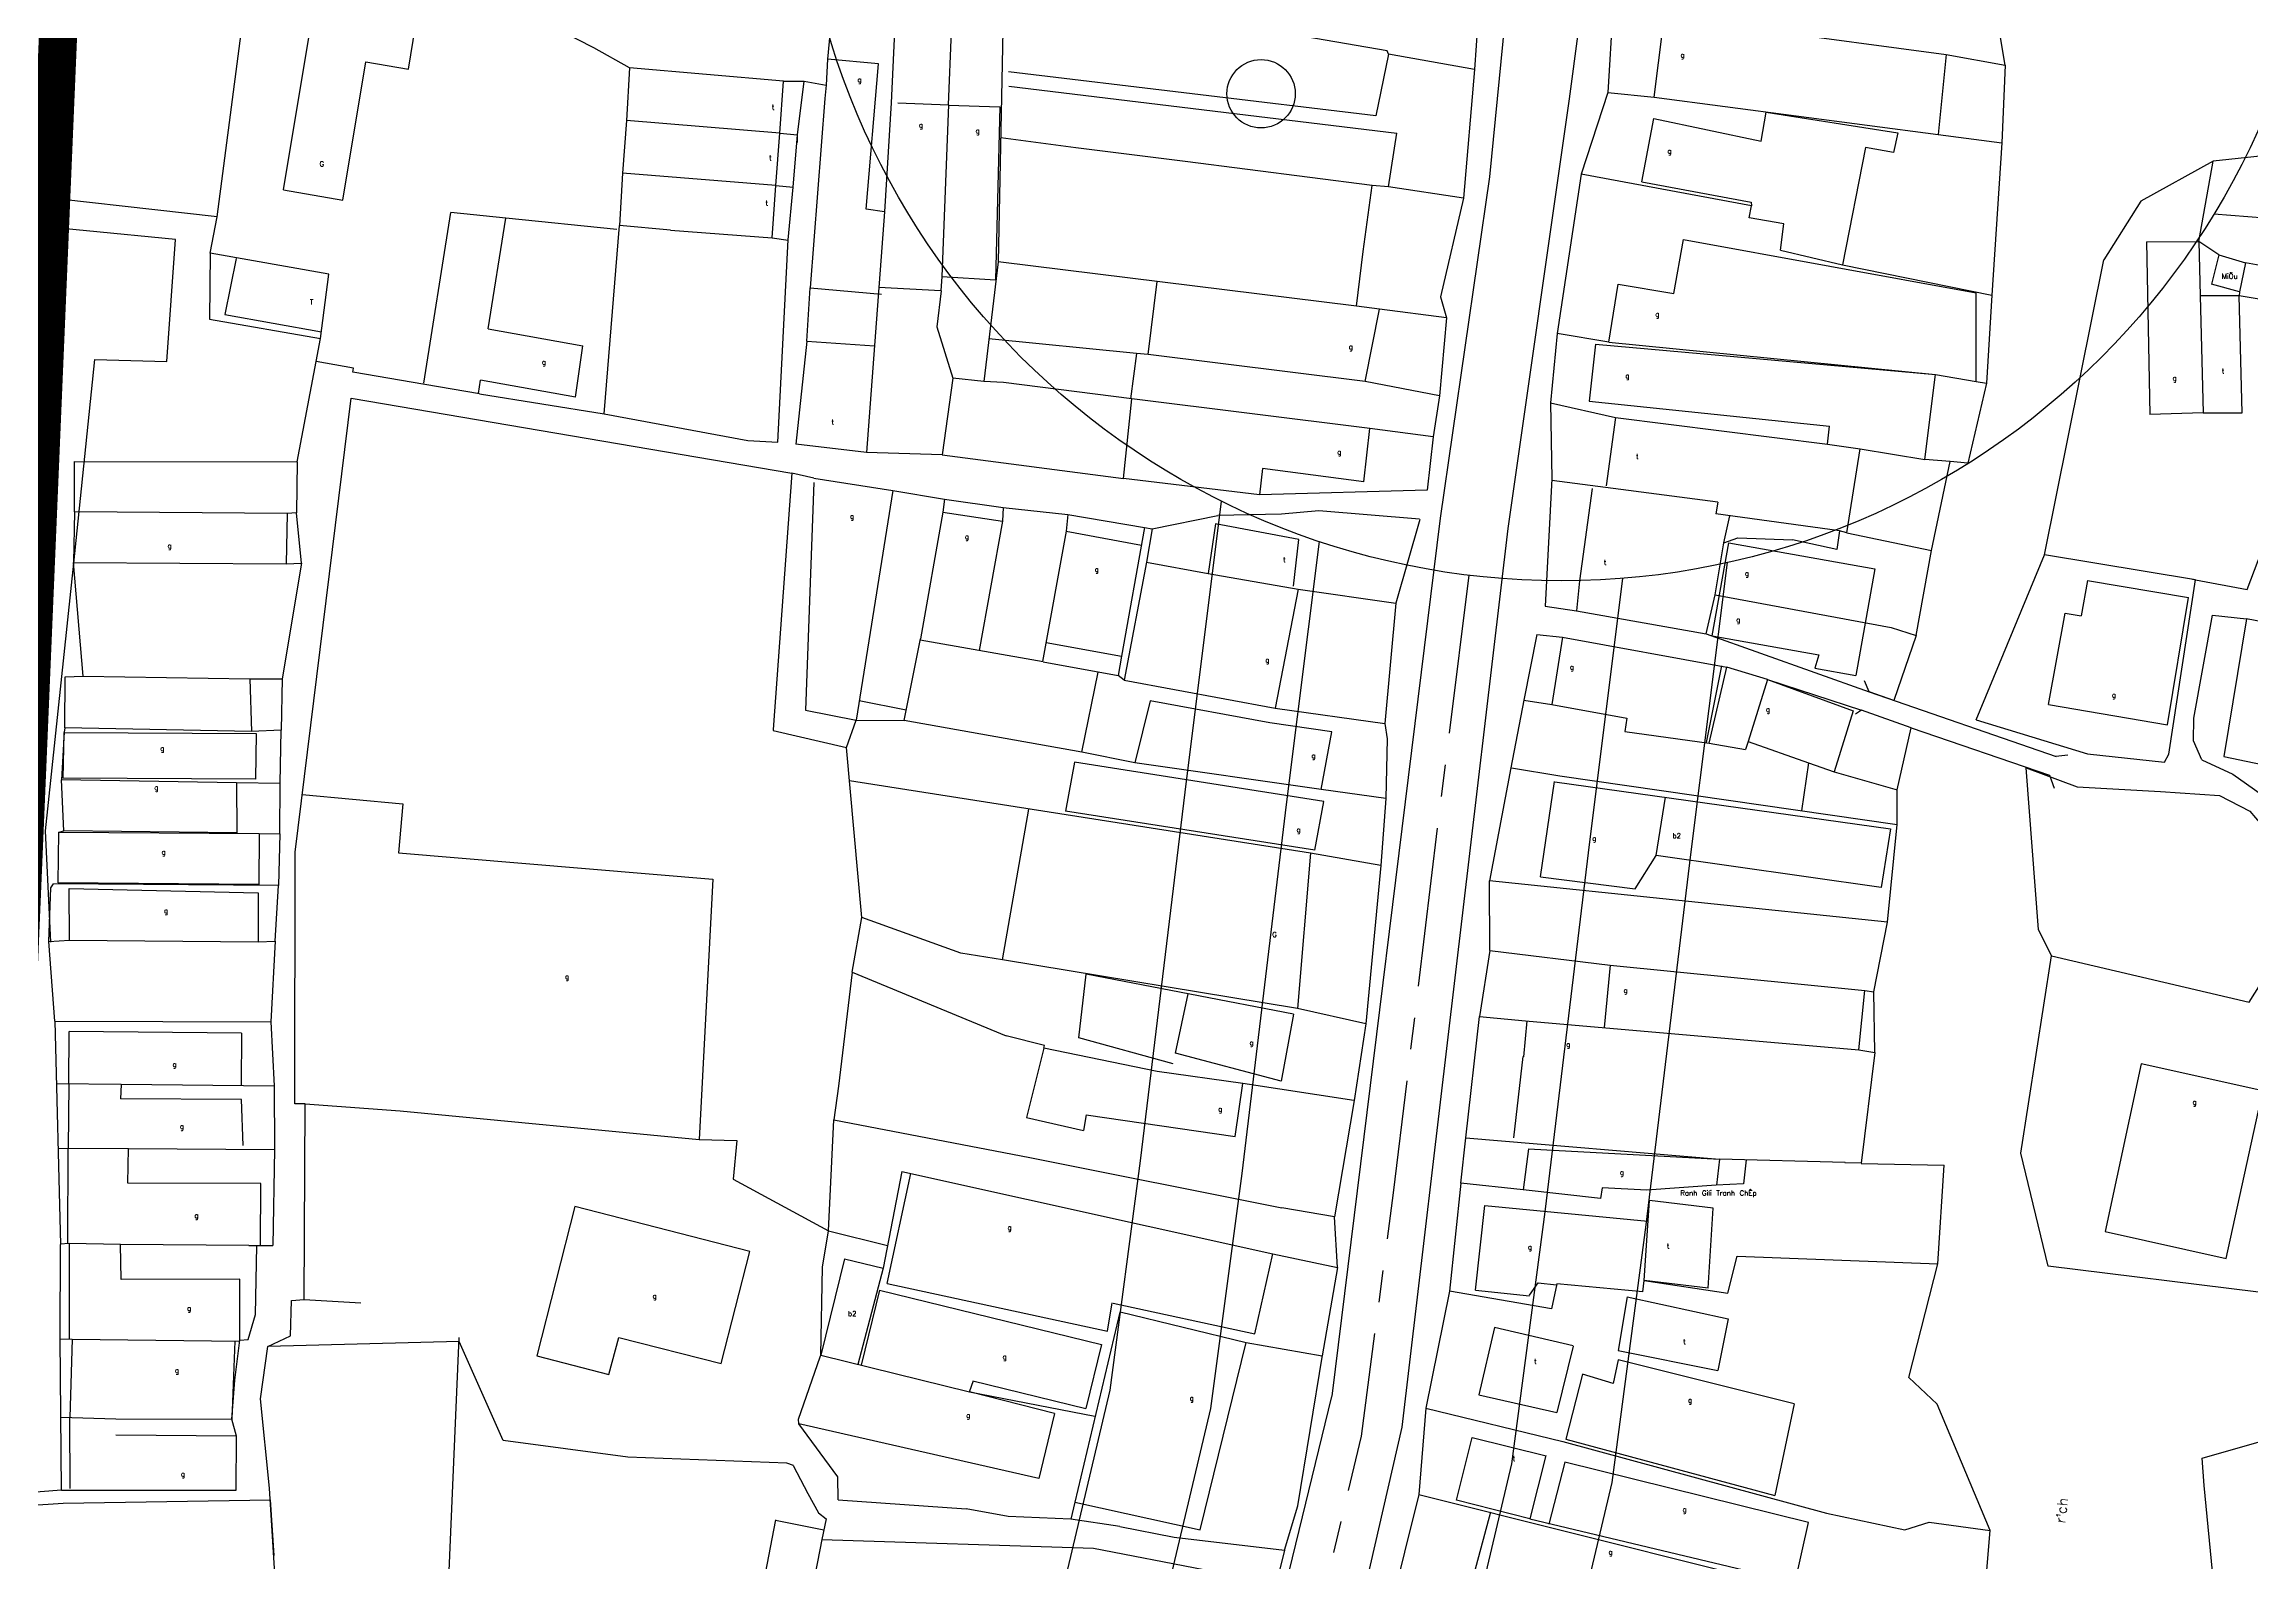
# Model space of a CAD drawing. Extents: x 597626 to 599942, y 1182063 to 1183198.
# Drawn here: x 598694.6 to 598868, y 1182513.5 to 1182632.8 of the extents above; entities that cross this region are included whole.
import ezdxf
from ezdxf.enums import TextEntityAlignment as Align

# ---------------------------------------------------------------- set-up
doc = ezdxf.new("R2010")
doc.units = 0
doc.header["$MEASUREMENT"] = 0
doc.linetypes.add('CENTER', pattern=[2, 1.25, -0.25, 0.25, -0.25])
doc.linetypes.add('DASHED', pattern=[19.05, 12.7, -6.35])
for name, color, linetype in [('HIENTRANG', 8, 'CONTINUOUS'), ('NET-LENGOAI', 5, 'CONTINUOUS'), ('NET-LETRONG', 6, 'CONTINUOUS'), ('NET-TIM', 2, 'CENTER'), ('RANH-QH', 1, 'CONTINUOUS'), ('S-CAOTANG', 3, 'CONTINUOUS')]:
    doc.layers.add(name, color=color, linetype=linetype)
doc.styles.add('TXT', font='txt.shx')

msp = doc.modelspace()

# ---------------------------------------------------------------- hatches: boundary and pattern name
at = {"layer": 'S-CAOTANG', "ltscale": 0.2}
h = msp.add_hatch(dxfattribs=at)
h.set_pattern_fill('ANSI31,_I', color=30, scale=30, angle=45, style=2)
h.set_pattern_definition([(90, (0, 0), (-3.75, 7e-16), [])])
h.paths.add_polyline_path([(598584.371, 1182720.25), (598577.815, 1182717.723), (598537.767, 1182625.853), (598540.459, 1182619.536), (598546.941, 1182617.139, -0.232674), (598577.333, 1182585.122), (598594.642, 1182529.588), (598692.616, 1182560.126), (598694.851, 1182613.177), (598697.176, 1182668.382), (598653.675, 1182688.982)])

# ---------------------------------------------------------------- linework, layer by layer
at = {"layer": 'HIENTRANG', "linetype": 'CONTINUOUS'}
for p, q in [((598708.2, 1182619.22), (598711.31, 1182642.97)), ((598713.4, 1182621.33), (598716.5, 1182639.99)), ((598723.22, 1182630.81), (598724.51, 1182638.62)), ((598807.42, 1182637.75), (598806.92, 1182630.77)), ((598737.77, 1182632.47), (598728.13, 1182637.41)), ((598769.95, 1182636.51), (598769.54, 1182615.67)), ((598848.6, 1182631.12), (598847.74, 1182636.28)), ((598756.48, 1182635.49), (598756.13, 1182631.58)), ((598817.79, 1182635.47), (598817.4, 1182628.98)), ((598740.59, 1182630.9), (598737.77, 1182632.47)), ((598761.38, 1182633.75), (598761.12, 1182628.17)), ((598765.62, 1182628), (598765.86, 1182633.76)), ((598800.08, 1182632.24), (598792, 1182633.64)), ((598821.05, 1182628.6), (598821.71, 1182634)), ((598829.5, 1182633.9), (598843.98, 1182631.95)), ((598718.08, 1182620.52), (598719.87, 1182631.38)), ((598719.87, 1182631.38), (598723.22, 1182630.81)), ((598740.59, 1182630.9), (598740.35, 1182626.76)), ((598752.66, 1182629.86), (598740.59, 1182630.9)), ((598756.13, 1182631.58), (598756.02, 1182629.55)), ((598760.14, 1182631.21), (598756.13, 1182631.58)), ((598759.15, 1182619.8), (598760.14, 1182631.21)), ((598799.19, 1182627.15), (598770.35, 1182630.58)), ((598800.19, 1182631.98), (598799.19, 1182627.15)), ((598800.19, 1182631.98), (598800.08, 1182632.24)), ((598806.92, 1182630.77), (598800.19, 1182631.98)), ((598806.92, 1182630.77), (598806.06, 1182620.68)), ((598843.98, 1182631.95), (598843.33, 1182625.68)), ((598843.98, 1182631.95), (598848.6, 1182631.12)), ((598848.6, 1182631.12), (598848.33, 1182625.03)), ((598752.38, 1182625.78), (598752.66, 1182629.86)), ((598752.66, 1182629.86), (598754.29, 1182629.86)), ((598753.76, 1182625.64), (598754.29, 1182629.86)), ((598754.29, 1182629.86), (598756.02, 1182629.55)), ((598756.02, 1182629.55), (598755.92, 1182628.5)), ((598770.36, 1182629.47), (598800.82, 1182625.79)), ((598817.4, 1182628.98), (598815.31, 1182622.57)), ((598817.4, 1182628.98), (598821.05, 1182628.6)), ((598755.92, 1182628.5), (598754.76, 1182613.64)), ((598761.12, 1182628.17), (598760.59, 1182619.6)), ((598761.66, 1182628.16), (598765.62, 1182628)), ((598765.62, 1182628), (598765.1, 1182614.53)), ((598765.62, 1182627.97), (598769.67, 1182627.84)), ((598769.67, 1182627.84), (598769.33, 1182614.26)), ((598814.36, 1182628.46), (598809.55, 1182594.75)), ((598821.05, 1182628.6), (598843.33, 1182625.68)), ((598829.43, 1182625.15), (598829.82, 1182627.42)), ((598829.82, 1182627.42), (598840.16, 1182625.81)), ((598740.35, 1182626.76), (598740.03, 1182622.64)), ((598752.38, 1182625.78), (598740.35, 1182626.76)), ((598752.07, 1182621.68), (598752.38, 1182625.78)), ((598752.38, 1182625.78), (598753.76, 1182625.64)), ((598753.44, 1182621.55), (598753.76, 1182625.64)), ((598753.76, 1182625.05), (598753.76, 1182625.64)), ((598775.62, 1182624.62), (598769.73, 1182625.4)), ((598800.18, 1182621.57), (598800.82, 1182625.79)), ((598820.07, 1182621.96), (598821.01, 1182626.92)), ((598821.01, 1182626.92), (598829.43, 1182625.15)), ((598840.16, 1182625.81), (598839.82, 1182624.27)), ((598843.33, 1182625.68), (598848.33, 1182625.03)), ((598708.2, 1182619.22), (598668.1, 1182623.7)), ((598784.22, 1182623.55), (598775.62, 1182624.62)), ((598837.64, 1182624.66), (598835.83, 1182615.44)), ((598839.82, 1182624.27), (598837.64, 1182624.66)), ((598848.33, 1182625.03), (598847.54, 1182613.06)), ((598871.31, 1182624.25), (598864.92, 1182623.58)), ((598740.03, 1182622.64), (598739.78, 1182618.54)), ((598752.07, 1182621.68), (598740.03, 1182622.64)), ((598798.89, 1182621.67), (598784.22, 1182623.55)), ((598808.12, 1182622.34), (598804.24, 1182595.56)), ((598815.31, 1182622.57), (598813.41, 1182610.04)), ((598828.67, 1182620.06), (598815.31, 1182622.57)), ((598820.07, 1182621.96), (598828.65, 1182620.37)), ((598864.92, 1182623.58), (598859.24, 1182620.44)), ((598863.8, 1182617.28), (598864.92, 1182623.58)), ((598704.92, 1182617.43), (598666.82, 1182621.16)), ((598704.92, 1182617.43), (598666.82, 1182621.16)), ((598713.4, 1182621.33), (598718.08, 1182620.52)), ((598751.79, 1182617.55), (598752.07, 1182621.68)), ((598752.07, 1182621.68), (598753.44, 1182621.55)), ((598753.04, 1182617.4), (598753.44, 1182621.55)), ((598798.19, 1182616.5), (598798.89, 1182621.67)), ((598800.18, 1182621.57), (598798.89, 1182621.67)), ((598806.06, 1182620.68), (598800.18, 1182621.57)), ((598806.06, 1182620.68), (598804.26, 1182612.94)), ((598828.65, 1182620.37), (598828.67, 1182620.06)), ((598859.24, 1182620.44), (598856.36, 1182615.84)), ((598707.64, 1182616.35), (598708.2, 1182619.22)), ((598724.42, 1182606.16), (598726.55, 1182619.56)), ((598730.86, 1182619.11), (598726.55, 1182619.56)), ((598729.48, 1182610.41), (598730.86, 1182619.11)), ((598739.59, 1182618.21), (598730.86, 1182619.11)), ((598738.59, 1182603.75), (598739.78, 1182618.54)), ((598743.79, 1182618.17), (598739.78, 1182618.54)), ((598760.59, 1182619.6), (598759.15, 1182619.8)), ((598760.59, 1182619.6), (598759.19, 1182600.72)), ((598828.5, 1182619.14), (598828.67, 1182620.06)), ((598831.22, 1182618.67), (598828.5, 1182619.14)), ((598830.96, 1182616.59), (598831.22, 1182618.67)), ((598704.24, 1182607.84), (598704.92, 1182617.43)), ((598704.24, 1182607.84), (598704.92, 1182617.43)), ((598743.79, 1182618.17), (598751.79, 1182617.55)), ((598751.79, 1182617.55), (598753.04, 1182617.39)), ((598752.22, 1182601.52), (598753.04, 1182617.4)), ((598822.58, 1182613.19), (598823.34, 1182617.44)), ((598823.34, 1182617.44), (598846.32, 1182613.23)), ((598859.71, 1182617.24), (598863.8, 1182617.28)), ((598859.71, 1182617.24), (598859.97, 1182603.7)), ((598863.8, 1182617.28), (598863.91, 1182613)), ((598865.37, 1182616.23), (598863.8, 1182617.28)), ((598707.64, 1182616.35), (598707.61, 1182611.18)), ((598716.96, 1182614.71), (598707.64, 1182616.35)), ((598709.68, 1182615.94), (598708.81, 1182611.53)), ((598769.54, 1182615.67), (598768.4, 1182606.29)), ((598797.66, 1182612.2), (598769.54, 1182615.67)), ((598797.66, 1182612.2), (598798.19, 1182616.5)), ((598830.96, 1182616.6), (598830.96, 1182616.59)), ((598830.96, 1182616.59), (598835.83, 1182615.44)), ((598835.83, 1182615.44), (598847.54, 1182613.07)), ((598851.7, 1182592.68), (598856.36, 1182615.84)), ((598865.37, 1182616.23), (598864.79, 1182613.92)), ((598865.37, 1182616.23), (598867.48, 1182615.59)), ((598867.48, 1182615.59), (598867, 1182613.33)), ((598868.92, 1182615.34), (598867.48, 1182615.59)), ((598716.32, 1182609.66), (598716.96, 1182614.71)), ((598754.49, 1182609.46), (598754.76, 1182613.64)), ((598754.76, 1182613.64), (598760.36, 1182613.15)), ((598765.03, 1182613.41), (598760.15, 1182613.67)), ((598765.04, 1182613.41), (598764.72, 1182610.58)), ((598765.1, 1182614.53), (598765.03, 1182613.41)), ((598765.1, 1182614.53), (598769.33, 1182614.26)), ((598781.31, 1182608.39), (598782.02, 1182614.13)), ((598817.48, 1182609.38), (598818.2, 1182613.91)), ((598818.2, 1182613.91), (598822.58, 1182613.19)), ((598867, 1182613.33), (598864.79, 1182613.92)), ((598867, 1182613.33), (598866.98, 1182613)), ((598708.81, 1182611.53), (598716.39, 1182610.18)), ((598799.48, 1182611.95), (598797.66, 1182612.2)), ((598798.34, 1182606.28), (598799.48, 1182611.95)), ((598804.73, 1182611.28), (598799.48, 1182611.95)), ((598804.26, 1182612.94), (598804.73, 1182611.28)), ((598846.32, 1182606.28), (598846.32, 1182613.23)), ((598847.54, 1182613.06), (598847.13, 1182606.16)), ((598866.98, 1182613), (598863.91, 1182613)), ((598863.91, 1182613), (598864.14, 1182603.81)), ((598867.21, 1182603.81), (598866.98, 1182613)), ((598868.7, 1182612.73), (598866.98, 1182613)), ((598707.61, 1182611.18), (598716.32, 1182609.66)), ((598729.48, 1182610.41), (598736.92, 1182609.08)), ((598764.72, 1182610.58), (598765.98, 1182606.55)), ((598804.73, 1182611.28), (598804.17, 1182605.16)), ((598813.41, 1182610.04), (598812.9, 1182604.61)), ((598817.48, 1182609.38), (598813.41, 1182610.04)), ((598715.97, 1182607.86), (598716.32, 1182609.66)), ((598736.33, 1182605.05), (598736.92, 1182609.08)), ((598754.49, 1182609.46), (598753.64, 1182601.35)), ((598754.49, 1182609.46), (598759.81, 1182609.07)), ((598780.38, 1182608.48), (598768.8, 1182609.62)), ((598780.38, 1182608.48), (598779.92, 1182604.92)), ((598781.31, 1182608.39), (598780.38, 1182608.48)), ((598798.34, 1182606.28), (598781.31, 1182608.39)), ((598816.43, 1182609.21), (598815.93, 1182604.73)), ((598816.43, 1182609.21), (598843.14, 1182606.84)), ((598817.48, 1182609.38), (598843.14, 1182606.84)), ((598696.94, 1182592.01), (598698.6, 1182608.01)), ((598696.94, 1182592.01), (598698.6, 1182608.01)), ((598698.6, 1182608.01), (598704.24, 1182607.84)), ((598698.6, 1182608.01), (598704.24, 1182607.84)), ((598714.48, 1182599.98), (598715.97, 1182607.86)), ((598718.9, 1182607.33), (598715.97, 1182607.86)), ((598718.85, 1182607.01), (598718.9, 1182607.33)), ((598724.5, 1182606.05), (598718.85, 1182607.01)), ((598728.72, 1182605.33), (598728.89, 1182606.38)), ((598736.33, 1182605.05), (598728.89, 1182606.38)), ((598765.98, 1182606.55), (598765.14, 1182600.52)), ((598768.4, 1182606.29), (598765.98, 1182606.55)), ((598842.28, 1182600.17), (598843.14, 1182606.84)), ((598843.14, 1182606.84), (598846.32, 1182606.28)), ((598714.33, 1182569.34), (598718.71, 1182604.98)), ((598718.71, 1182604.98), (598753.33, 1182599.08)), ((598728.81, 1182605.31), (598724.5, 1182606.05)), ((598728.81, 1182605.31), (598738.59, 1182603.75)), ((598769.95, 1182606.21), (598768.4, 1182606.29)), ((598780.02, 1182604.91), (598769.95, 1182606.21)), ((598779.38, 1182598.66), (598780.02, 1182604.91)), ((598779.93, 1182604.97), (598780.02, 1182604.91)), ((598798.72, 1182602.6), (598780.02, 1182604.91)), ((598804.17, 1182605.16), (598798.34, 1182606.28)), ((598804.17, 1182605.16), (598803.69, 1182601.94)), ((598812.9, 1182604.61), (598818, 1182603.46)), ((598812.9, 1182604.61), (598813.01, 1182598.64)), ((598815.93, 1182604.73), (598834.81, 1182602.78)), ((598847.13, 1182606.16), (598845.67, 1182599.88)), ((598846.32, 1182606.28), (598847.13, 1182606.16)), ((598738.59, 1182603.75), (598749.88, 1182601.64)), ((598818, 1182603.46), (598817.26, 1182598.08)), ((598818, 1182603.46), (598834.66, 1182601.36)), ((598864.14, 1182603.81), (598859.97, 1182603.7)), ((598864.14, 1182603.81), (598867.21, 1182603.81)), ((598749.88, 1182601.64), (598752.22, 1182601.52)), ((598759.19, 1182600.72), (598753.64, 1182601.35)), ((598798.25, 1182598.4), (598798.72, 1182602.6)), ((598803.69, 1182601.94), (598798.72, 1182602.6)), ((598803.69, 1182601.94), (598803.21, 1182597.74)), ((598834.66, 1182601.36), (598834.81, 1182602.78)), ((598834.66, 1182601.36), (598837.22, 1182600.99)), ((598697, 1182600), (598714.48, 1182599.98)), ((598697, 1182596.06), (598697, 1182600)), ((598714.48, 1182599.98), (598714.44, 1182595.96)), ((598765.14, 1182600.52), (598759.19, 1182600.72)), ((598765.14, 1182600.52), (598779.38, 1182598.66)), ((598790.29, 1182599.44), (598790.05, 1182597.39)), ((598798.25, 1182598.4), (598790.29, 1182599.44)), ((598836.18, 1182594.41), (598837.22, 1182600.99)), ((598837.22, 1182600.99), (598842.28, 1182600.17)), ((598844.29, 1182600), (598842.28, 1182600.17)), ((598842.82, 1182593.02), (598844.29, 1182600)), ((598845.67, 1182599.88), (598844.29, 1182600)), ((598753.33, 1182599.08), (598751.85, 1182578.96)), ((598755.06, 1182598.7), (598753.33, 1182599.08)), ((598755.05, 1182598.36), (598754.4, 1182580.48)), ((598755.06, 1182598.7), (598761.25, 1182597.72)), ((598761.25, 1182597.72), (598758.37, 1182579.7)), ((598761.25, 1182597.72), (598765.32, 1182597.04)), ((598790.05, 1182597.39), (598779.38, 1182598.66)), ((598803.21, 1182597.74), (598790.05, 1182597.39)), ((598813.01, 1182598.64), (598812.48, 1182588.64)), ((598826.03, 1182596.82), (598813, 1182598.5)), ((598816.16, 1182597.88), (598815.18, 1182590.63)), ((598697, 1182596.06), (598696.92, 1182592.08)), ((598713.7, 1182595.93), (598697, 1182596.06)), ((598713.7, 1182595.93), (598713.62, 1182591.96)), ((598714.44, 1182595.96), (598713.7, 1182595.93)), ((598714.83, 1182592.02), (598714.44, 1182595.96)), ((598765.18, 1182596.03), (598763.42, 1182586.08)), ((598765.17, 1182596.03), (598769.86, 1182595.31)), ((598765.32, 1182597.04), (598765.18, 1182596.03)), ((598765.32, 1182597.04), (598769.93, 1182596.39)), ((598769.93, 1182596.39), (598769.86, 1182595.31)), ((598769.93, 1182596.39), (598775, 1182595.84)), ((598794.7, 1182596.14), (598791.77, 1182595.86)), ((598802.62, 1182595.47), (598794.7, 1182596.14)), ((598826.03, 1182596.82), (598825.88, 1182595.89)), ((598867.59, 1182589.96), (598870.48, 1182597.55)), ((598769.86, 1182595.31), (598768.03, 1182585.16)), ((598774.86, 1182594.52), (598773.02, 1182584.29)), ((598775, 1182595.84), (598774.86, 1182594.52)), ((598774.86, 1182594.52), (598780.77, 1182593.44)), ((598775, 1182595.84), (598781.02, 1182594.82)), ((598781.02, 1182594.82), (598779.2, 1182584.72)), ((598781.02, 1182594.82), (598781.62, 1182594.71)), ((598781.62, 1182594.71), (598781.18, 1182592.1)), ((598781.62, 1182594.71), (598786.77, 1182595.76)), ((598786.59, 1182595.12), (598786.01, 1182591.22)), ((598793.14, 1182593.89), (598786.59, 1182595.12)), ((598791.77, 1182595.86), (598786.77, 1182595.76)), ((598804.24, 1182595.56), (598795.74, 1182526.61)), ((598802.63, 1182595.46), (598800.76, 1182588.89)), ((598809.55, 1182594.75), (598801.22, 1182524.18)), ((598835.59, 1182594.57), (598825.88, 1182595.89)), ((598826.5, 1182593.61), (598826.98, 1182595.74)), ((598835.59, 1182594.57), (598835.37, 1182593.08)), ((598836.18, 1182594.41), (598835.59, 1182594.57)), ((598836.18, 1182594.41), (598842.82, 1182593.02)), ((598792.72, 1182590.22), (598793.14, 1182593.89)), ((598825.59, 1182586.31), (598826.9, 1182593.61)), ((598825.83, 1182589.54), (598826.5, 1182593.61)), ((598826.5, 1182593.61), (598827.62, 1182594)), ((598826.9, 1182593.61), (598838.37, 1182591.58)), ((598827.62, 1182594), (598831.89, 1182593.86)), ((598835.37, 1182593.08), (598831.89, 1182593.86)), ((598841.61, 1182586.34), (598842.82, 1182593.02)), ((598846.32, 1182579.72), (598851.7, 1182592.68)), ((598863.55, 1182590.71), (598851.7, 1182592.68)), ((598694.73, 1182571), (598696.94, 1182592.01)), ((598694.73, 1182571), (598696.94, 1182592.01)), ((598696.92, 1182592.08), (598713.62, 1182591.96)), ((598697.68, 1182583.15), (598696.92, 1182592.08)), ((598714.83, 1182592.02), (598713.3, 1182582.95)), ((598713.62, 1182591.96), (598714.83, 1182592.02)), ((598781.18, 1182592.1), (598779.41, 1182582.84)), ((598781.18, 1182592.1), (598786.01, 1182591.21)), ((598786.01, 1182591.21), (598793.09, 1182589.97)), ((598838.37, 1182591.58), (598836.87, 1182583.21)), ((598861.44, 1182577.02), (598863.55, 1182590.71)), ((598863.3, 1182590.77), (598863.55, 1182590.71)), ((598863.55, 1182590.71), (598867.59, 1182589.96)), ((598793.09, 1182589.97), (598791.28, 1182580.63)), ((598793.09, 1182589.97), (598800.76, 1182588.89)), ((598815.18, 1182590.63), (598814.94, 1182588.28)), ((598825.12, 1182586.46), (598825.83, 1182589.54)), ((598825.83, 1182589.54), (598839.66, 1182586.98)), ((598855.07, 1182590.65), (598854.56, 1182587.88)), ((598855.07, 1182590.65), (598863, 1182589.33)), ((598861.34, 1182579.32), (598863, 1182589.33)), ((598800.76, 1182588.89), (598799.88, 1182579.44)), ((598812.48, 1182588.64), (598814.94, 1182588.28)), ((598814.94, 1182588.28), (598825.12, 1182586.46)), ((598851.99, 1182580.92), (598853.3, 1182588.1)), ((598853.3, 1182588.1), (598854.56, 1182587.88)), ((598863.41, 1182579.84), (598864.88, 1182587.94)), ((598864.88, 1182587.94), (598867.56, 1182587.66)), ((598867.56, 1182587.66), (598865.78, 1182576.83)), ((598866.69, 1182587.76), (598866.69, 1182587.72)), ((598872.66, 1182586.67), (598867.56, 1182587.66)), ((598762.14, 1182579.68), (598763.42, 1182586.08)), ((598773.05, 1182584.28), (598763.4, 1182585.98)), ((598773.29, 1182585.8), (598779.2, 1182584.72)), ((598811.82, 1182586.43), (598810.8, 1182581.26)), ((598811.82, 1182586.43), (598813.85, 1182586.2)), ((598813.85, 1182586.2), (598812.99, 1182580.92)), ((598813.85, 1182586.2), (598826.75, 1182583.86)), ((598825.12, 1182586.46), (598837.92, 1182581.92)), ((598825.58, 1182586.31), (598833.98, 1182584.81)), ((598839.66, 1182586.98), (598841.61, 1182586.33)), ((598841.61, 1182586.34), (598839.87, 1182581.24)), ((598773.05, 1182584.28), (598778.95, 1182583.21)), ((598779.2, 1182584.72), (598778.95, 1182583.21)), ((598826.32, 1182583.95), (598825.11, 1182577.93)), ((598825.36, 1182577.9), (598826.75, 1182583.86)), ((598829.94, 1182582.88), (598826.75, 1182583.86)), ((598833.98, 1182584.81), (598833.66, 1182583.77)), ((598696.24, 1182579.1), (598696.27, 1182583.09)), ((598696.27, 1182583.09), (598697.68, 1182583.15)), ((598697.68, 1182583.15), (598710.76, 1182582.95)), ((598710.76, 1182582.95), (598710.9, 1182578.8)), ((598710.76, 1182582.95), (598713.3, 1182582.95)), ((598713.3, 1182582.95), (598713.22, 1182578.92)), ((598776.09, 1182577.17), (598777.37, 1182583.46)), ((598779.41, 1182582.84), (598778.95, 1182583.21)), ((598779.41, 1182582.84), (598791.28, 1182580.63)), ((598829.94, 1182582.88), (598828.41, 1182578.03)), ((598829.94, 1182582.88), (598837.31, 1182580.48)), ((598829.94, 1182582.88), (598836.67, 1182580.42)), ((598833.66, 1182583.77), (598836.87, 1182583.21)), ((598837.92, 1182581.92), (598837.56, 1182582.79)), ((598754.4, 1182580.48), (598758.37, 1182579.7)), ((598762.3, 1182580.49), (598758.61, 1182581.2)), ((598781.46, 1182581.2), (598780.25, 1182576.35)), ((598790.86, 1182579.48), (598781.46, 1182581.2)), ((598791.28, 1182580.63), (598799.88, 1182579.44)), ((598810.8, 1182581.26), (598809.79, 1182575.94)), ((598810.8, 1182581.26), (598812.99, 1182580.92)), ((598812.99, 1182580.92), (598818.9, 1182579.84)), ((598836.67, 1182580.42), (598835.16, 1182575.65)), ((598837.31, 1182580.48), (598836.86, 1182580.17)), ((598841.23, 1182579.1), (598837.31, 1182580.48)), ((598839.87, 1182581.24), (598837.92, 1182581.92)), ((598837.92, 1182581.92), (598852.6, 1182576.85)), ((598851.99, 1182580.92), (598861.34, 1182579.33)), ((598696.18, 1182578.74), (598695.98, 1182575.02)), ((598696.11, 1182575.14), (598696.18, 1182578.73)), ((598696.25, 1182579.1), (598696.18, 1182578.74)), ((598696.18, 1182578.73), (598711.26, 1182578.64)), ((598710.9, 1182578.8), (598696.25, 1182579.1)), ((598713.22, 1182578.92), (598710.9, 1182578.8)), ((598711.26, 1182578.64), (598711.22, 1182575.05)), ((598713.15, 1182574.74), (598713.22, 1182578.92)), ((598751.85, 1182578.96), (598751.86, 1182578.87)), ((598751.86, 1182578.87), (598757.62, 1182577.54)), ((598757.62, 1182577.54), (598758.37, 1182579.7)), ((598758.37, 1182579.7), (598762.15, 1182579.68)), ((598776.09, 1182577.17), (598762.15, 1182579.68)), ((598795.73, 1182578.78), (598790.86, 1182579.48)), ((598794.88, 1182574.26), (598795.73, 1182578.78)), ((598799.88, 1182579.44), (598800.08, 1182578.22)), ((598818.9, 1182579.84), (598818.73, 1182578.8)), ((598818.73, 1182578.8), (598825.36, 1182577.9)), ((598840.13, 1182574.22), (598841.23, 1182579.1)), ((598841.23, 1182579.1), (598852.08, 1182575.38)), ((598846.32, 1182579.72), (598855.07, 1182577.06)), ((598863.38, 1182578.07), (598863.41, 1182579.84)), ((598758.81, 1182564.2), (598757.62, 1182577.54)), ((598780.25, 1182576.35), (598776.09, 1182577.17)), ((598800.08, 1182578.22), (598799.97, 1182573.55)), ((598825.36, 1182577.9), (598828.21, 1182577.4)), ((598828.41, 1182578.03), (598828.21, 1182577.39)), ((598828.41, 1182578.03), (598833.16, 1182576.35)), ((598852.59, 1182576.86), (598853.52, 1182576.97)), ((598855.07, 1182577.06), (598861.1, 1182576.4)), ((598861.1, 1182576.4), (598861.44, 1182577.02)), ((598864.03, 1182576.58), (598863.38, 1182578.07)), ((598711.22, 1182575.05), (598696.11, 1182575.13)), ((598775.52, 1182576.39), (598774.82, 1182572.55)), ((598795.09, 1182573.32), (598775.52, 1182576.39)), ((598794.88, 1182574.26), (598780.25, 1182576.35)), ((598809.79, 1182575.94), (598808.12, 1182567.09)), ((598809.83, 1182575.96), (598813.63, 1182575.32)), ((598813.63, 1182575.32), (598840.12, 1182571.5)), ((598833.16, 1182576.35), (598832.62, 1182572.58)), ((598833.16, 1182576.35), (598835.16, 1182575.65)), ((598835.16, 1182575.65), (598840.13, 1182574.22)), ((598851.22, 1182563.25), (598850.24, 1182575.96)), ((598850.24, 1182575.96), (598854.25, 1182574.45)), ((598852.08, 1182575.38), (598852.46, 1182574.36)), ((598864.03, 1182576.58), (598866.48, 1182575.46)), ((598865.78, 1182576.83), (598873.83, 1182575.15)), ((598866.48, 1182575.46), (598870.94, 1182572.3)), ((598695.98, 1182575.03), (598709.72, 1182574.81)), ((598696.17, 1182571), (598695.98, 1182575.02)), ((598709.72, 1182574.81), (598709.74, 1182570.86)), ((598709.72, 1182574.81), (598713.15, 1182574.74)), ((598713.12, 1182570.78), (598713.15, 1182574.74)), ((598714.88, 1182573.85), (598722.79, 1182573.12)), ((598794.05, 1182569.24), (598757.85, 1182574.92)), ((598799.97, 1182573.55), (598794.88, 1182574.26)), ((598799.97, 1182573.55), (598799.57, 1182568.28)), ((598812.11, 1182567.39), (598813.22, 1182574.87)), ((598813.23, 1182574.86), (598839.59, 1182571.16)), ((598821.2, 1182569.06), (598821.92, 1182573.64)), ((598840.12, 1182571.5), (598840.13, 1182574.22)), ((598854.25, 1182574.45), (598860.8, 1182574.08)), ((598860.8, 1182574.08), (598865.44, 1182573.79)), ((598865.44, 1182573.79), (598867.8, 1182572.56)), ((598722.79, 1182573.12), (598722.43, 1182569.27)), ((598769.86, 1182560.89), (598771.94, 1182572.71)), ((598794.39, 1182569.48), (598774.82, 1182572.55)), ((598794.39, 1182569.48), (598795.09, 1182573.32)), ((598867.8, 1182572.56), (598869.14, 1182570.98)), ((598695.13, 1182562.27), (598694.73, 1182571)), ((598695.13, 1182562.27), (598694.73, 1182571)), ((598695.72, 1182566.93), (598695.76, 1182570.91)), ((598695.76, 1182570.91), (598696.17, 1182571)), ((598695.76, 1182570.91), (598711.5, 1182570.8)), ((598709.74, 1182570.86), (598696.17, 1182571)), ((598711.49, 1182570.8), (598711.46, 1182566.8)), ((598711.49, 1182570.8), (598713.12, 1182570.78)), ((598713.12, 1182570.78), (598713.02, 1182566.72)), ((598839.59, 1182571.16), (598838.87, 1182566.55)), ((598839.36, 1182563.83), (598840.12, 1182571.5)), ((598714.29, 1182549.56), (598714.33, 1182569.34)), ((598722.43, 1182569.27), (598747.12, 1182567.22)), ((598794.05, 1182569.24), (598793.04, 1182557.06)), ((598799.57, 1182568.28), (598794.05, 1182569.24)), ((598799.57, 1182568.28), (598798.41, 1182555.84)), ((598819.55, 1182566.46), (598821.2, 1182569.06)), ((598838.87, 1182566.55), (598821.2, 1182569.06)), ((598694.97, 1182562.32), (598695.14, 1182566.52)), ((598695.14, 1182566.52), (598695.34, 1182566.85)), ((598713.02, 1182566.72), (598695.34, 1182566.85)), ((598711.46, 1182566.8), (598695.72, 1182566.93)), ((598696.59, 1182566.49), (598711.43, 1182566.15)), ((598696.6, 1182562.43), (598696.59, 1182566.49)), ((598712.75, 1182562.34), (598713.02, 1182566.72)), ((598747.12, 1182567.22), (598746.04, 1182546.78)), ((598808.13, 1182561.62), (598808.12, 1182567.09)), ((598839.36, 1182563.83), (598808.12, 1182567.09)), ((598812.12, 1182567.39), (598819.54, 1182566.45)), ((598711.43, 1182566.15), (598711.42, 1182562.3)), ((598758.05, 1182559.9), (598758.81, 1182564.2)), ((598766.59, 1182561.4), (598758.81, 1182564.2)), ((598838.3, 1182558.37), (598839.36, 1182563.83)), ((598852.23, 1182561.2), (598851.22, 1182563.25)), ((598695.45, 1182556.05), (598694.97, 1182562.32)), ((598694.98, 1182562.32), (598696.6, 1182562.43)), ((598696.6, 1182562.43), (598711.42, 1182562.3)), ((598711.42, 1182562.3), (598712.75, 1182562.34)), ((598712.75, 1182562.34), (598712.41, 1182556)), ((598769.86, 1182560.89), (598766.59, 1182561.4)), ((598808.14, 1182561.62), (598807.32, 1182556.43)), ((598808.14, 1182561.62), (598817.58, 1182560.47)), ((598867.76, 1182557.56), (598871.14, 1182562.92)), ((598758.05, 1182559.9), (598757, 1182550.97)), ((598758.05, 1182559.9), (598770.15, 1182554.92)), ((598793.04, 1182557.06), (598769.86, 1182560.89)), ((598775.85, 1182554.76), (598776.45, 1182559.75)), ((598792.73, 1182556.61), (598776.45, 1182559.75)), ((598817.58, 1182560.47), (598817.1, 1182555.56)), ((598817.58, 1182560.47), (598837.58, 1182558.47)), ((598849.83, 1182545.7), (598852.23, 1182561.2)), ((598852.23, 1182561.2), (598867.76, 1182557.56)), ((598783.46, 1182553.55), (598784.44, 1182558.21)), ((598837.12, 1182553.82), (598837.58, 1182558.47)), ((598837.58, 1182558.47), (598838.3, 1182558.37)), ((598838.37, 1182553.6), (598838.3, 1182558.37)), ((598695.45, 1182556.05), (598712.41, 1182556)), ((598695.45, 1182556.05), (598695.89, 1182538.54)), ((598792.73, 1182556.61), (598791.76, 1182551.34)), ((598798.4, 1182555.84), (598793.04, 1182557.06)), ((598806.26, 1182546.91), (598807.32, 1182556.43)), ((598807.32, 1182556.43), (598810.94, 1182556.09)), ((598811.04, 1182556.08), (598810.77, 1182553.27)), ((598810.94, 1182556.09), (598837.12, 1182553.82)), ((598696.55, 1182551.15), (598696.57, 1182555.25)), ((598710.1, 1182555.12), (598696.57, 1182555.25)), ((598710.1, 1182555.12), (598710.08, 1182551.04)), ((598712.41, 1182556), (598712.68, 1182550.99)), ((598773.16, 1182554.14), (598770.15, 1182554.92)), ((598783.28, 1182552.71), (598775.85, 1182554.76)), ((598798.41, 1182555.84), (598797.47, 1182549.84)), ((598773.11, 1182553.94), (598771.75, 1182548.51)), ((598773.11, 1182553.94), (598773.16, 1182554.14)), ((598782, 1182552.12), (598773.11, 1182553.94)), ((598791.76, 1182551.34), (598783.46, 1182553.55)), ((598810.73, 1182553.28), (598809.99, 1182546.9)), ((598837.12, 1182553.82), (598838.37, 1182553.6)), ((598838.37, 1182553.6), (598837.3, 1182544.91)), ((598859.27, 1182552.7), (598856.44, 1182539.56)), ((598868.84, 1182550.59), (598859.27, 1182552.7)), ((598695.57, 1182551.16), (598700.66, 1182551.11)), ((598696.55, 1182551.15), (598696.51, 1182546.08)), ((598700.66, 1182551.1), (598700.62, 1182549.96)), ((598700.66, 1182551.11), (598712.68, 1182550.99)), ((598712.68, 1182550.99), (598712.71, 1182546)), ((598757, 1182550.97), (598756.63, 1182548.31)), ((598788.74, 1182551.17), (598782, 1182552.12)), ((598788.14, 1182547.02), (598788.74, 1182551.17)), ((598797.46, 1182549.84), (598788.74, 1182551.17)), ((598710.12, 1182549.91), (598700.62, 1182549.96)), ((598710.24, 1182546.29), (598710.12, 1182549.91)), ((598715.1, 1182549.57), (598714.29, 1182549.56)), ((598715.02, 1182534.2), (598715.1, 1182549.57)), ((598715.11, 1182549.57), (598722.58, 1182549.01)), ((598797.47, 1182549.84), (598795.95, 1182540.71)), ((598865.96, 1182537.42), (598868.84, 1182550.59)), ((598722.58, 1182549.01), (598746.04, 1182546.78)), ((598756.2, 1182539.61), (598756.63, 1182548.31)), ((598756.63, 1182548.31), (598772.02, 1182545.36)), ((598771.75, 1182548.51), (598776.23, 1182547.48)), ((598776.44, 1182548.72), (598776.23, 1182547.48)), ((598776.44, 1182548.72), (598788.14, 1182547.02)), ((598695.7, 1182546.08), (598701.25, 1182546.07)), ((598696.47, 1182538.62), (598696.5, 1182546.08)), ((598701.18, 1182543.34), (598701.25, 1182546.07)), ((598701.25, 1182546.07), (598712.71, 1182546)), ((598712.71, 1182546), (598712.58, 1182538.44)), ((598746.04, 1182546.78), (598749, 1182546.7)), ((598749, 1182546.7), (598748.71, 1182543.65)), ((598805.86, 1182543.35), (598806.26, 1182546.91)), ((598806.26, 1182546.91), (598826.17, 1182545.22)), ((598811.16, 1182546.05), (598810.74, 1182542.82)), ((598811.16, 1182546.04), (598826.16, 1182545.22)), ((598851.98, 1182536.83), (598849.83, 1182545.7)), ((598761.95, 1182544.25), (598760.5, 1182536.67)), ((598760.82, 1182535.48), (598762.66, 1182544.09)), ((598761.95, 1182544.25), (598791.1, 1182537.79)), ((598772.02, 1182545.36), (598791.8, 1182541.4)), ((598826.17, 1182545.22), (598825.93, 1182543.19)), ((598836.04, 1182544.96), (598826.17, 1182545.22)), ((598828.25, 1182545.17), (598828.05, 1182543.29)), ((598828.25, 1182545.12), (598828.24, 1182545.12)), ((598837.3, 1182544.91), (598836.01, 1182544.95)), ((598837.3, 1182544.9), (598843.8, 1182544.77)), ((598843.32, 1182537), (598843.8, 1182544.77)), ((598711.64, 1182543.32), (598701.18, 1182543.34)), ((598711.6, 1182538.47), (598711.64, 1182543.32)), ((598748.71, 1182543.65), (598756.2, 1182539.61)), ((598805.86, 1182543.35), (598804.96, 1182534.86)), ((598810.74, 1182542.82), (598805.86, 1182543.35)), ((598816.83, 1182542.15), (598810.74, 1182542.82)), ((598816.96, 1182542.99), (598816.83, 1182542.15)), ((598820.45, 1182542.8), (598816.96, 1182542.99)), ((598825.9, 1182543.18), (598820.45, 1182542.8)), ((598828.04, 1182543.29), (598825.9, 1182543.18)), ((598736.28, 1182541.5), (598733.29, 1182529.79)), ((598750.04, 1182537.98), (598736.28, 1182541.5)), ((598795.95, 1182540.71), (598791.8, 1182541.4)), ((598796.18, 1182536.73), (598795.95, 1182540.71)), ((598807.02, 1182534.94), (598807.73, 1182541.58)), ((598807.73, 1182541.58), (598820.55, 1182540.35)), ((598820.24, 1182535.7), (598820.66, 1182541.99)), ((598825.66, 1182541.38), (598820.66, 1182541.99)), ((598825.28, 1182535.1), (598825.66, 1182541.38)), ((598755.73, 1182536.76), (598756.2, 1182539.61)), ((598756.2, 1182539.61), (598760.84, 1182538.45)), ((598856.44, 1182539.56), (598865.96, 1182537.42)), ((598695.86, 1182531.13), (598695.89, 1182538.54)), ((598696.58, 1182538.6), (598695.88, 1182538.55)), ((598696.58, 1182538.6), (598696.58, 1182531.11)), ((598700.61, 1182538.52), (598696.58, 1182538.6)), ((598700.65, 1182535.77), (598700.61, 1182538.52)), ((598710.7, 1182538.44), (598700.61, 1182538.52)), ((598710.7, 1182538.44), (598711.32, 1182538.44)), ((598711.32, 1182538.43), (598710.7, 1182538.44)), ((598711.2, 1182533.04), (598711.32, 1182538.43)), ((598711.32, 1182538.44), (598712.58, 1182538.44)), ((598747.78, 1182529.19), (598750.04, 1182537.98)), ((598757.46, 1182537.4), (598755.6, 1182529.84)), ((598757.46, 1182537.4), (598760.5, 1182536.67)), ((598789.67, 1182531.51), (598791.1, 1182537.79)), ((598791.1, 1182537.79), (598796.18, 1182536.73)), ((598826.82, 1182534.72), (598827.56, 1182537.61)), ((598827.56, 1182537.61), (598843.32, 1182537)), ((598841.04, 1182528.1), (598843.32, 1182537)), ((598709.98, 1182535.8), (598700.65, 1182535.77)), ((598709.97, 1182531.01), (598709.98, 1182535.8)), ((598755.6, 1182529.84), (598755.73, 1182536.76)), ((598760.5, 1182536.67), (598758.51, 1182529.12)), ((598760.82, 1182535.48), (598778.12, 1182531.73)), ((598796.18, 1182536.73), (598794.98, 1182529.79)), ((598811.24, 1182534.54), (598811.92, 1182535.51)), ((598811.92, 1182535.51), (598813.38, 1182535.37)), ((598813.39, 1182535.45), (598812.97, 1182533.49)), ((598820.16, 1182534.8), (598813.39, 1182535.45)), ((598820.16, 1182534.8), (598820.24, 1182535.7)), ((598825.28, 1182535.1), (598820.24, 1182535.7)), ((598820.24, 1182535.7), (598826.82, 1182534.72)), ((598868.48, 1182534.78), (598851.98, 1182536.83)), ((598713.95, 1182531.36), (598714.05, 1182534.14)), ((598714.05, 1182534.14), (598715.02, 1182534.2)), ((598715.02, 1182534.2), (598719.47, 1182533.94)), ((598760.2, 1182534.94), (598758.76, 1182529.06)), ((598760.2, 1182534.94), (598777.63, 1182530.68)), ((598778.12, 1182531.73), (598778.49, 1182533.94)), ((598778.57, 1182533.92), (598789.67, 1182531.51)), ((598804.96, 1182534.86), (598803.1, 1182525.67)), ((598812.97, 1182533.49), (598804.96, 1182534.86)), ((598807.02, 1182534.94), (598811.24, 1182534.5)), ((598818.93, 1182534.42), (598818.2, 1182530.2)), ((598818.93, 1182534.42), (598826.86, 1182532.69)), ((598710.63, 1182531.06), (598711.2, 1182533.04)), ((598779.09, 1182533.22), (598775.54, 1182518.3)), ((598779.1, 1182533.23), (598789.01, 1182530.84)), ((598808.5, 1182532), (598807.28, 1182526.72)), ((598814.67, 1182530.57), (598808.5, 1182532)), ((598826.86, 1182532.69), (598826.05, 1182528.63)), ((598695.98, 1182519.24), (598695.86, 1182531.14)), ((598695.86, 1182531.13), (598696.81, 1182531.1)), ((598696.81, 1182531.1), (598696.64, 1182524.94)), ((598696.81, 1182531.1), (598709.96, 1182530.94)), ((598709.58, 1182530.94), (598709.35, 1182524.81)), ((598709.58, 1182527.87), (598709.97, 1182531.01)), ((598709.97, 1182531.01), (598710.63, 1182531.06)), ((598711.6, 1182526.4), (598712.18, 1182530.52)), ((598712.18, 1182530.52), (598713.95, 1182531.36)), ((598727.21, 1182530.92), (598712.18, 1182530.52)), ((598726.24, 1182508.67), (598727.21, 1182531.23)), ((598730.67, 1182523.14), (598727.21, 1182530.92)), ((598738.95, 1182528.32), (598739.73, 1182531.22)), ((598739.73, 1182531.22), (598747.78, 1182529.19)), ((598777.63, 1182530.68), (598776.4, 1182525.66)), ((598785.38, 1182516.12), (598789.01, 1182530.84)), ((598789.01, 1182530.84), (598794.98, 1182529.79)), ((598814.67, 1182530.56), (598813.39, 1182525.35)), ((598818.2, 1182530.2), (598826.05, 1182528.63)), ((598733.29, 1182529.78), (598738.95, 1182528.32)), ((598753.84, 1182524.82), (598755.56, 1182529.7)), ((598755.56, 1182529.7), (598755.6, 1182529.84)), ((598755.6, 1182529.84), (598767.27, 1182526.95)), ((598793.06, 1182518.02), (598795, 1182529.83)), ((598815.41, 1182528.34), (598814.09, 1182523.24)), ((598817.81, 1182527.62), (598815.41, 1182528.34)), ((598818.2, 1182529.48), (598817.81, 1182527.62)), ((598832.03, 1182526.01), (598818.2, 1182529.48)), ((598709.35, 1182524.81), (598709.58, 1182527.87)), ((598767.27, 1182526.95), (598767.58, 1182527.85)), ((598773.94, 1182525.27), (598767.27, 1182526.95)), ((598767.27, 1182526.95), (598777.11, 1182525.06)), ((598767.54, 1182527.83), (598776.4, 1182525.66)), ((598807.28, 1182526.72), (598813.39, 1182525.35)), ((598843.27, 1182526), (598841.04, 1182528.1)), ((598695.92, 1182524.96), (598700.24, 1182524.84)), ((598696.66, 1182519.38), (598696.64, 1182524.94)), ((598712.3, 1182519.4), (598711.6, 1182526.4)), ((598773.94, 1182525.27), (598772.71, 1182520.16)), ((598803.1, 1182525.67), (598802.55, 1182518.89)), ((598803.1, 1182525.67), (598813.87, 1182523.06)), ((598832.03, 1182526.01), (598830.52, 1182518.82)), ((598847.41, 1182516.08), (598843.27, 1182526)), ((598700.24, 1182524.83), (598709.35, 1182524.81)), ((598709.72, 1182523.48), (598700.24, 1182523.55)), ((598709.72, 1182523.48), (598709.35, 1182524.81)), ((598709.7, 1182519.25), (598709.72, 1182523.48)), ((598740.46, 1182521.84), (598730.67, 1182523.14)), ((598753.88, 1182524.46), (598753.84, 1182524.82)), ((598772.71, 1182520.16), (598753.88, 1182524.46)), ((598756.93, 1182520.28), (598753.88, 1182524.46)), ((598805.52, 1182518.45), (598806.74, 1182523.38)), ((598806.74, 1182523.38), (598812.56, 1182521.95)), ((598814.09, 1182523.24), (598830.52, 1182518.82)), ((598864.06, 1182521.76), (598871.11, 1182523.76)), ((598752.92, 1182521.36), (598740.46, 1182521.84)), ((598812.52, 1182521.97), (598811.28, 1182516.98)), ((598814.03, 1182521.45), (598812.78, 1182516.58)), ((598813.87, 1182523.06), (598834.56, 1182517.44)), ((598833.17, 1182516.71), (598814.03, 1182521.45)), ((598864.23, 1182519.62), (598864.06, 1182521.76)), ((598753.45, 1182521.18), (598752.92, 1182521.36)), ((598753.44, 1182521.19), (598754.57, 1182518.98)), ((598756.97, 1182518.48), (598756.93, 1182520.28)), ((598662.45, 1182516.01), (598696.1, 1182518.22)), ((598695.98, 1182519.24), (598664.78, 1182516.87)), ((598695.98, 1182519.24), (598709.7, 1182519.25)), ((598696.1, 1182518.22), (598712.38, 1182518.47)), ((598696.1, 1182518.22), (598712.38, 1182518.47)), ((598712.85, 1182510.57), (598712.3, 1182519.4)), ((598712.68, 1182514.12), (598712.38, 1182518.47)), ((598754.57, 1182518.98), (598755.41, 1182517.47)), ((598756.97, 1182518.48), (598767.02, 1182517.78)), ((598775.54, 1182518.3), (598775.24, 1182516.97)), ((598775.54, 1182518.3), (598785.38, 1182516.12)), ((598792.02, 1182514.54), (598793.06, 1182518.02)), ((598802.55, 1182518.89), (598799.58, 1182506.9)), ((598802.55, 1182518.89), (598846.71, 1182507.86)), ((598811.28, 1182516.98), (598805.52, 1182518.45)), ((598864.96, 1182512.04), (598864.23, 1182519.62)), ((598752.05, 1182516.9), (598748.96, 1182500.86)), ((598752.05, 1182516.89), (598755.84, 1182516.14)), ((598755.41, 1182517.47), (598756.01, 1182516.98)), ((598756.01, 1182516.98), (598755.69, 1182515.38)), ((598770.31, 1182517.17), (598767.02, 1182517.78)), ((598775.24, 1182516.97), (598770.31, 1182517.17)), ((598779.09, 1182516.39), (598775.24, 1182516.97)), ((598779.09, 1182516.39), (598783.36, 1182515.54)), ((598806.61, 1182511.61), (598808.22, 1182517.55)), ((598811.28, 1182516.98), (598832.1, 1182512.03)), ((598832.1, 1182512.03), (598833.17, 1182516.71)), ((598834.56, 1182517.44), (598840.72, 1182516.12)), ((598840.72, 1182516.12), (598842.64, 1182516.72)), ((598842.64, 1182516.72), (598847.41, 1182516.08)), ((598755.69, 1182515.38), (598753.46, 1182504)), ((598755.69, 1182515.38), (598777.01, 1182514.69)), ((598777.01, 1182514.69), (598785.67, 1182513.01)), ((598783.36, 1182515.54), (598792.02, 1182514.54)), ((598792.02, 1182514.54), (598787.75, 1182497.32)), ((598846.78, 1182508.41), (598847.41, 1182516.08))]:
    msp.add_line(p, q, dxfattribs=at)
for points in [[(598820.83, 1182683.04), (598816.48, 1182644.44), (598814.36, 1182628.46)], [(598805.12, 1182652.98), (598808.56, 1182650.74), (598810.65, 1182647.62), (598810.37, 1182645.28), (598808.12, 1182622.34)]]:
    msp.add_lwpolyline(points, dxfattribs=at)
at = {"layer": 'HIENTRANG', "linetype": 'CONTINUOUS', "flags": 128}
for points in [[(598820.83, 1182683.04), (598816.48, 1182644.44), (598814.36, 1182628.46)], [(598805.12, 1182652.98), (598808.56, 1182650.74), (598810.65, 1182647.62), (598810.37, 1182645.28), (598808.12, 1182622.34)], [(598814.36, 1182628.46), (598809.55, 1182594.75)], [(598808.12, 1182622.34), (598804.24, 1182595.56)], [(598804.24, 1182595.56), (598795.74, 1182526.61)], [(598809.55, 1182594.75), (598801.22, 1182524.18)], [(598775.7, 1182444.47), (598795.74, 1182526.6)], [(598801.22, 1182524.18), (598780.44, 1182433.65)]]:
    msp.add_lwpolyline(points, dxfattribs=at)
at = {"layer": 'HIENTRANG', "linetype": 'CONTINUOUS'}
msp.add_circle((598790.17, 1182628.87), 2.682, dxfattribs=at)
at = {"layer": 'NET-LENGOAI', "linetype": 'CONTINUOUS', "ltscale": 20, "flags": 128}
for points in [[(598794.734, 1182593.722), (598792.142, 1182573.062), (598788.648, 1182544.1), (598786.205, 1182525.647), (598777.388, 1182488.404), (598768.323, 1182450.119), (598759.196, 1182422.26), (598756.711, 1182414.677), (598746.913, 1182391.375, -0.2187026), (598740.76, 1182385.732), (598655.966, 1182358.428, -0.4169602), (598640.831, 1182366.279), (598573.037, 1182583.782)], [(598818.559, 1182590.825), (598815.962, 1182570.131), (598812.458, 1182541.088), (598809.839, 1182521.297), (598800.742, 1182482.875), (598791.47, 1182443.713, 0.4306353), (598799.443, 1182431.565), (598849.55, 1182422.616)]]:
    msp.add_lwpolyline(points, format="xyb", dxfattribs=at)
at = {"layer": 'NET-LENGOAI', "linetype": 'CONTINUOUS', "ltscale": 20}
msp.add_circle((598813.744, 1182650.631), 60, dxfattribs=at)
at = {"layer": 'NET-LETRONG', "ltscale": 0.05}
msp.add_line((598884.494, 1182617.893), (598864.993, 1182619.429), dxfattribs=at)
at = {"layer": 'NET-LETRONG', "linetype": 'CONTINUOUS', "ltscale": 20}
for points in [[(598614.282, 1182466.578), (598645.446, 1182366.596), (598651.693, 1182363.355), (598731.498, 1182389.053), (598740.874, 1182397.651), (598749.21, 1182417.477), (598750.553, 1182421.574), (598760.616, 1182452.29), (598769.603, 1182490.247), (598778.328, 1182527.097), (598780.711, 1182545.104), (598784.202, 1182574.039), (598787.068, 1182596.887)], [(598826.777, 1182592.064), (598823.903, 1182569.154), (598820.395, 1182540.084), (598817.717, 1182519.847), (598808.527, 1182481.032), (598799.688, 1182443.7), (598804.966, 1182435.658), (598850.776, 1182427.476)]]:
    msp.add_lwpolyline(points, dxfattribs=at)
at = {"layer": 'NET-TIM', "ltscale": 10, "flags": 128}
msp.add_lwpolyline([(598806.495, 1182591.071), (598804.052, 1182571.596), (598800.553, 1182542.594), (598798.022, 1182523.472), (598789.065, 1182485.64), (598779.884, 1182446.863), (598767.963, 1182410.476), (598755.077, 1182379.831), (598731.205, 1182324.737), (598710.914, 1182279.728), (598696.825, 1182248.917), (598692.063, 1182238.551)], dxfattribs=at)
at = {"layer": 'RANH-QH', "color": 10, "linetype": 'DASHED', "ltscale": 1.5, "const_width": 3, "flags": 128}
msp.add_lwpolyline([(598343.024, 1182860.412), (598311.254, 1182774.503), (598285.257, 1182704.208), (598265.457, 1182650.665), (598237.823, 1182575.942), (598213.649, 1182510.576), (598296.681, 1182244.683), (598298.855, 1182238.045), (598310.673, 1182242.052), (598317.976, 1182244.529), (598324.738, 1182246.81), (598331.607, 1182248.848), (598345.094, 1182252.849), (598354.312, 1182255.584), (598364.139, 1182258.5), (598426.168, 1182277.048), (598503.771, 1182301.152), (598533.038, 1182310.243), (598547.47, 1182314.725), (598570.968, 1182322.024), (598574.281, 1182323.539), (598572.659, 1182333.309), (598670.253, 1182363.999), (598701.054, 1182373.363), (598710.496, 1182376.383), (598735.884, 1182396.383), (598738.068, 1182399.82), (598754.362, 1182449.51), (598752.246, 1182453.033), (598695.634, 1182455.133), (598693.457, 1182457.859), (598690.788, 1182516.725), (598694.851, 1182613.177), (598697.904, 1182685.659), (598702.1, 1182699.345), (598674.162, 1182712.309), (598634.46, 1182730.6), (598582.736, 1182754.436), (598526.393, 1182780.091), (598489.545, 1182797.669), (598354.317, 1182858.729), (598343.924, 1182863.362), (598343.024, 1182860.412)], dxfattribs=at)

# ---------------------------------------------------------------- texts
at = {"layer": 'HIENTRANG', "linetype": 'CONTINUOUS', "style": 'TXT'}
for s, height, p in [('g', 0.4, (598823.27, 1182631.85)), ('g', 0.4, (598758.64, 1182629.91)), ('t', 0.4, (598751.86, 1182627.82)), ('g', 0.4, (598763.47, 1182626.35)), ('g', 0.4, (598767.92, 1182625.9)), ('t', 0.4, (598751.64, 1182623.84)), ('g', 0.4, (598822.24, 1182624.31)), ('G', 0.4, (598716.42, 1182623.36)), ('t', 0.4, (598751.36, 1182620.29)), ('Mi%%213u', 0.4, (598866.23, 1182614.6)), ('T', 0.4, (598715.62, 1182612.52)), ('g', 0.4, (598821.29, 1182611.5)), ('g', 0.4, (598797.22, 1182608.94)), ('g', 0.4, (598733.86, 1182607.74)), ('g', 0.4, (598818.94, 1182606.67)), ('g', 0.4, (598861.91, 1182606.48)), ('t', 0.4, (598865.71, 1182607.11)), ('t', 0.4, (598756.54, 1182603.11)), ('g', 0.4, (598796.32, 1182600.69)), ('t', 0.4, (598819.71, 1182600.4)), ('g', 0.4, (598758.06, 1182595.64)), ('g', 0.4, (598704.47, 1182593.32)), ('g', 0.4, (598767.07, 1182594.04)), ('t', 0.4, (598792, 1182592.29)), ('g', 0.4, (598777.27, 1182591.47)), ('t', 0.4, (598817.19, 1182592.08)), ('g', 0.4, (598828.32, 1182591.15)), ('g', 0.4, (598827.64, 1182587.51)), ('g', 0.4, (598790.67, 1182584.36)), ('g', 0.4, (598814.58, 1182583.8)), ('g', 0.4, (598829.98, 1182580.47)), ('g', 0.4, (598857.14, 1182581.61)), ('g', 0.4, (598703.9, 1182577.41)), ('g', 0.4, (598794.29, 1182576.84)), ('g', 0.4, (598703.43, 1182574.34)), ('g', 0.4, (598793.12, 1182571.03)), ('g', 0.4, (598816.34, 1182570.35)), ('b2', 0.4, (598822.81, 1182570.62)), ('g', 0.4, (598704, 1182569.27)), ('g', 0.4, (598704.19, 1182564.67)), ('G', 0.4, (598791.23, 1182562.86)), ('g', 0.4, (598735.68, 1182559.5)), ('g', 0.4, (598818.8, 1182558.42)), ('g', 0.4, (598789.43, 1182554.31)), ('g', 0.4, (598704.86, 1182552.61)), ('g', 0.4, (598814.29, 1182554.17)), ('g', 0.4, (598786.97, 1182549.1)), ('g', 0.4, (598863.47, 1182549.64)), ('g', 0.4, (598705.43, 1182547.73)), ('g', 0.4, (598818.51, 1182544.12)), ('Ranh Gi%%237i Tranh Ch%%202p', 0.40002, (598826.09, 1182542.56)), ('g', 0.4, (598706.58, 1182540.74)), ('g', 0.4, (598770.42, 1182539.8)), ('g', 0.4, (598811.29, 1182538.27)), ('t', 0.4, (598822.14, 1182538.41)), ('g', 0.4, (598706, 1182533.46)), ('g', 0.4, (598742.56, 1182534.42)), ('b2', 0.4, (598758.07, 1182533.1)), ('t', 0.4, (598823.42, 1182530.9)), ('g', 0.4, (598705.05, 1182528.58)), ('g', 0.4, (598770.04, 1182529.65)), ('t', 0.4, (598811.71, 1182529.35)), ('g', 0.4, (598767.18, 1182525.06)), ('g', 0.4, (598784.73, 1182526.4)), ('g', 0.4, (598823.86, 1182526.24)), ('t', 0.4, (598810.03, 1182521.73)), ('g', 0.4, (598705.52, 1182520.45)), ('g', 0.4, (598823.43, 1182517.66)), ('g', 0.4, (598817.62, 1182514.32))]:
    msp.add_text(s, height=height, dxfattribs=at).set_placement(p, align=Align.MIDDLE)
msp.add_text('r%%185ch', height=0.8, rotation=83.38567, dxfattribs=at).set_placement((598853.02, 1182517.646), align=Align.MIDDLE)

doc.saveas('drawing.dxf')
